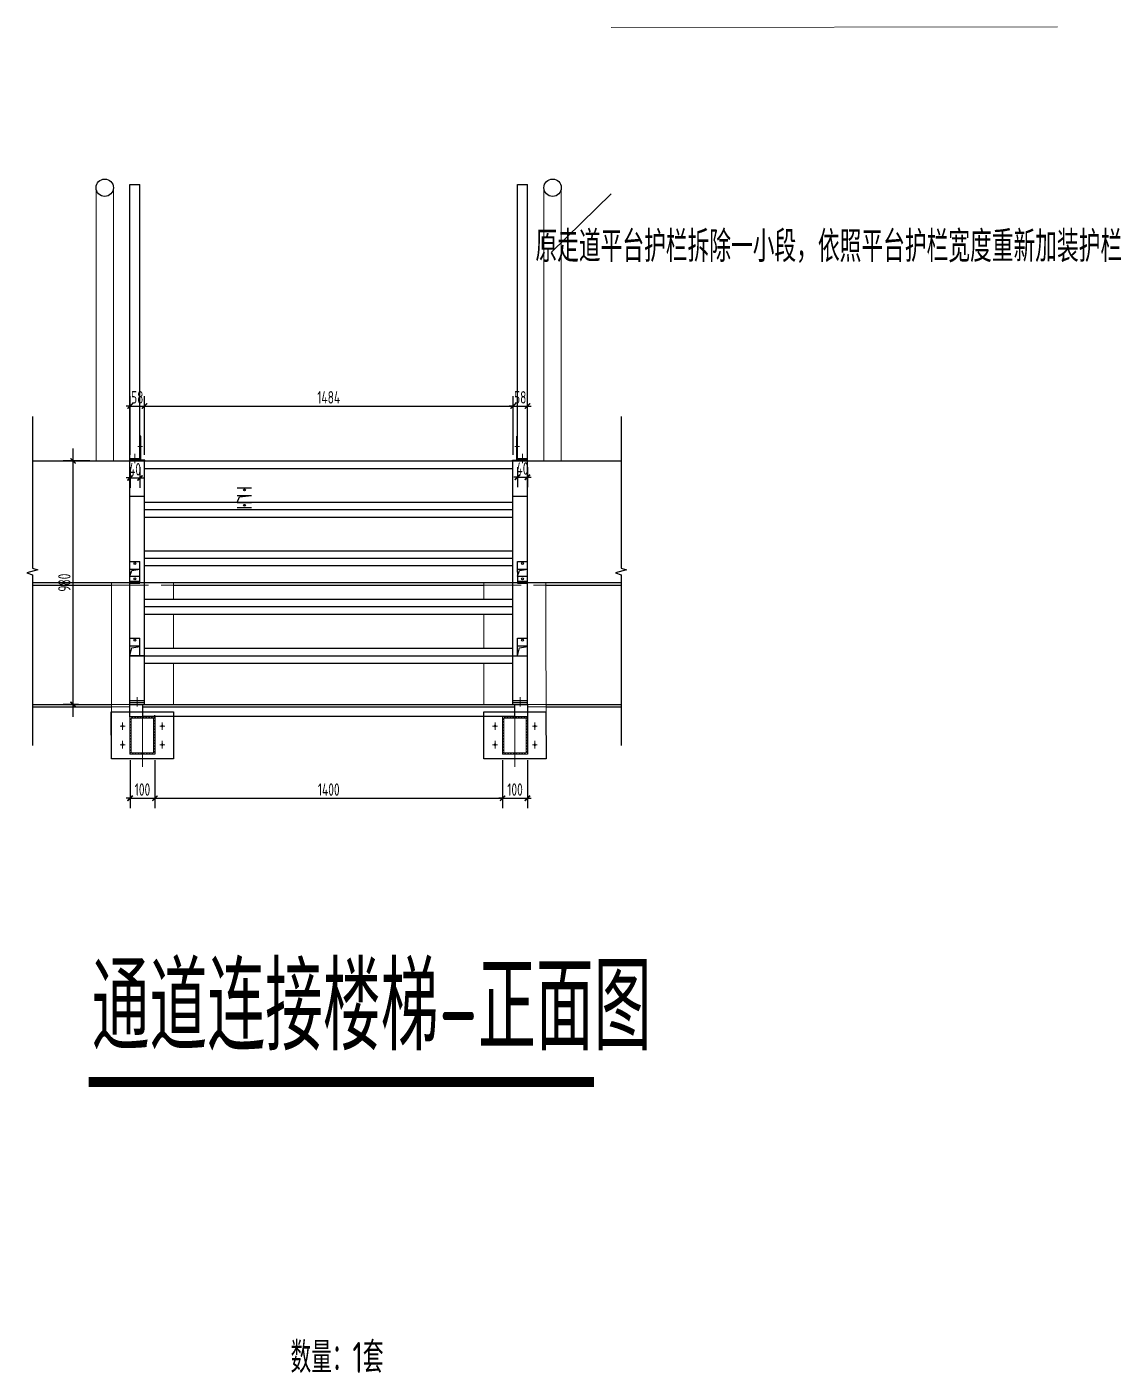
# Model space of a CAD drawing. Extents: x 498328 to 716449, y -893371 to -467753.
# Drawn here: x 566058 to 574870, y -874237 to -863397 of the extents above; entities that cross this region are included whole.
import ezdxf
from ezdxf.enums import TextEntityAlignment as Align

# ---------------------------------------------------------------- set-up
doc = ezdxf.new("R2010")
doc.units = 0
doc.header["$LTSCALE"] = 1000
doc.header["$PDMODE"] = 35
doc.header["$PDSIZE"] = 20
for name, pattern in [('2', [0.375, 0.25, -0.125]), ('_HY_DASHED100', [0.4, 0.3, -0.1]), ('CENTER', [2, 1.25, -0.25, 0.25, -0.25]), ('CENTER2', [28.575, 19.05, -3.175, 3.175, -3.175]), ('Continuous-STLayerSet-Bolt', [0])]:
    doc.linetypes.add(name, pattern=pattern)
doc.layers.get('0').update_dxf_attribs({"linetype": 'CONTINUOUS'})
doc.layers.get('Defpoints').update_dxf_attribs({"linetype": 'CONTINUOUS'})
for name, color, linetype in [('1轮廓实线层', 7, 'CONTINUOUS'), ('AXIS', 251, 'CENTER'), ('DIM', 3, 'CONTINUOUS'), ('HATCH', 252, 'CONTINUOUS'), ('PROF', 2, 'CONTINUOUS'), ('PUB_TEXT', 7, 'CONTINUOUS'), ('SD_NAME_TOPC', 7, 'CONTINUOUS'), ('STXT_XG_END_THIN', 2, 'CONTINUOUS'), ('THIN', 7, 'CONTINUOUS'), ('焊缝', 1, 'CONTINUOUS')]:
    doc.layers.add(name, color=color, linetype=linetype)
for name, color, linetype, lineweight in [('平立面图螺栓', 1, 'CONTINUOUS', 18), ('详图标注文字', 7, 'CONTINUOUS', 18), ('钢梁', 141, 'CONTINUOUS', 18)]:
    doc.layers.add(name, color=color, linetype=linetype, lineweight=lineweight)
doc.styles.add('StTextStyle', font='yjkeng.shx', dxfattribs={"width": 0.7, "height": 250, "bigfont": 'yjkchn.shx'})
doc.styles.add('TSSD-REIN', font='tssdeng.shx', dxfattribs={"width": 0.7, "bigfont": 'tssdchn.shx'})
doc.styles.add('TSSD_DIMENSION', font='Tssdeng.shx', dxfattribs={"width": 0.7, "bigfont": 'hztxt.shx'})
doc.styles.add('TSSD_REIN', font='Tssdeng.shx', dxfattribs={"width": 0.7, "bigfont": 'hztxt.shx'})
doc.dimstyles.new('TSSD_100_100$0', dxfattribs={"dimtxt": 380, "dimasz": 100, "dimexe": 100, "dimexo": 250, "dimgap": 50, "dimtad": 1, "dimdec": 0, "dimzin": 0, "dimdsep": 46, "dimtxsty": 'TSSD_DIMENSION', "dimblk": 'ARCHTICK', "dimblk1": 'ARCHTICK', "dimblk2": 'ARCHTICK', "dimsah": 1, "dimcen": 0, "dimdle": 100, "dimclrt": 7, "dimadec": 0, "dimazin": 0, "dimtfac": 1, "dimtdec": 0, "dimtix": 1, "dimtmove": 2, "dimatfit": 3, "dimldrblk": 'ARCHTICK', "dimfxl": 0, "dimtolj": 1, "dimtzin": 0, "dimarcsym": 0})
pattern_1 = [(45, (113489.3908, -138911.1873), (-2.24506403, 2.24506403), [])]

# ---------------------------------------------------------------- blocks, each defined once
blk = doc.blocks.new('_ARCHTICK')
at = {"color": 0, "const_width": 0.4}
blk.add_lwpolyline([(-0.71, -0.71), (0.71, 0.71)], dxfattribs=at)
blk = doc.blocks.new('*D851')
at = {"layer": 'Defpoints', "color": 0, "transparency": 16777216}
for p in [(567005, -866450), (566889, -866892), (567005, -866892)]:
    blk.add_point(p, dxfattribs=at)
at = {"layer": 'DIM', "color": 0, "lineweight": -2, "transparency": 16777216}
for p, q in [((566889, -866842), (566889, -866370)), ((567005, -866842), (567005, -866370)), ((566889, -866450), (566859, -866450)), ((566889, -866450), (567005, -866450)), ((567005, -866450), (567035, -866450))]:
    blk.add_line(p, q, dxfattribs=at)
at = {"layer": 'DIM', "color": 0, "lineweight": -2, "transparency": 16777216, "xscale": 30, "yscale": 30, "zscale": 30}
blk.add_blockref('_ARCHTICK', (566889, -866450), dxfattribs=at)
at = {"layer": 'DIM', "color": 0, "lineweight": -2, "transparency": 16777216, "xscale": 30, "yscale": 30, "zscale": 30, "rotation": 180}
blk.add_blockref('_ARCHTICK', (567005, -866450), dxfattribs=at)
at = {"layer": 'DIM', "color": 7, "lineweight": 20, "transparency": 16777216, "insert": (566947, -866380), "char_height": 100, "attachment_point": 5, "style": 'TSSD_DIMENSION'}
blk.add_mtext('\\A1;58', dxfattribs=at)
blk = doc.blocks.new('*D852')
at = {"layer": 'Defpoints', "color": 0, "transparency": 16777216}
for p in [(569973, -866450), (567005, -866892), (569973, -866892)]:
    blk.add_point(p, dxfattribs=at)
at = {"layer": 'DIM', "color": 0, "lineweight": -2, "transparency": 16777216}
for p, q in [((567005, -866842), (567005, -866370)), ((569973, -866842), (569973, -866370)), ((566905, -866450), (570073, -866450))]:
    blk.add_line(p, q, dxfattribs=at)
at = {"layer": 'DIM', "color": 0, "lineweight": -2, "transparency": 16777216, "xscale": 30, "yscale": 30, "zscale": 30, "rotation": 180}
blk.add_blockref('_ARCHTICK', (567005, -866450), dxfattribs=at)
at = {"layer": 'DIM', "color": 0, "lineweight": -2, "transparency": 16777216, "xscale": 30, "yscale": 30, "zscale": 30}
blk.add_blockref('_ARCHTICK', (569973, -866450), dxfattribs=at)
at = {"layer": 'DIM', "color": 7, "lineweight": 20, "transparency": 16777216, "insert": (568489, -866380), "char_height": 100, "attachment_point": 5, "style": 'TSSD_DIMENSION'}
blk.add_mtext('\\A1;1484', dxfattribs=at)
blk = doc.blocks.new('*D853')
at = {"layer": 'Defpoints', "color": 0, "transparency": 16777216}
for p in [(570089, -866450), (569973, -866892), (570089, -866892)]:
    blk.add_point(p, dxfattribs=at)
at = {"layer": 'DIM', "color": 0, "lineweight": -2, "transparency": 16777216}
for p, q in [((569973, -866842), (569973, -866370)), ((570089, -866842), (570089, -866370)), ((569973, -866450), (569943, -866450)), ((569973, -866450), (570089, -866450)), ((570089, -866450), (570119, -866450))]:
    blk.add_line(p, q, dxfattribs=at)
at = {"layer": 'DIM', "color": 0, "lineweight": -2, "transparency": 16777216, "xscale": 30, "yscale": 30, "zscale": 30}
blk.add_blockref('_ARCHTICK', (569973, -866450), dxfattribs=at)
at = {"layer": 'DIM', "color": 0, "lineweight": -2, "transparency": 16777216, "xscale": 30, "yscale": 30, "zscale": 30, "rotation": 180}
blk.add_blockref('_ARCHTICK', (570089, -866450), dxfattribs=at)
at = {"layer": 'DIM', "color": 7, "lineweight": 20, "transparency": 16777216, "insert": (570031, -866380), "char_height": 100, "attachment_point": 5, "style": 'TSSD_DIMENSION'}
blk.add_mtext('\\A1;58', dxfattribs=at)
blk = doc.blocks.new('*D854')
at = {"layer": 'Defpoints', "color": 0, "transparency": 16777216}
for p in [(566889, -869252), (567089, -869252), (567089, -869608)]:
    blk.add_point(p, dxfattribs=at)
at = {"layer": 'DIM', "color": 0, "lineweight": -2, "transparency": 16777216}
for p, q in [((566889, -869302), (566889, -869688)), ((567089, -869302), (567089, -869688)), ((566889, -869608), (566859, -869608)), ((566889, -869608), (567089, -869608)), ((567089, -869608), (567119, -869608))]:
    blk.add_line(p, q, dxfattribs=at)
at = {"layer": 'DIM', "color": 0, "lineweight": -2, "transparency": 16777216, "xscale": 30, "yscale": 30, "zscale": 30}
blk.add_blockref('_ARCHTICK', (566889, -869608), dxfattribs=at)
at = {"layer": 'DIM', "color": 0, "lineweight": -2, "transparency": 16777216, "xscale": 30, "yscale": 30, "zscale": 30, "rotation": 180}
blk.add_blockref('_ARCHTICK', (567089, -869608), dxfattribs=at)
at = {"layer": 'DIM', "color": 7, "lineweight": 20, "transparency": 16777216, "insert": (566989, -869538), "char_height": 100, "attachment_point": 5, "style": 'TSSD_DIMENSION'}
blk.add_mtext('\\A1;100', dxfattribs=at)
blk = doc.blocks.new('*D855')
at = {"layer": 'Defpoints', "color": 0, "transparency": 16777216}
for p in [(567089, -869252), (569889, -869252), (569889, -869608)]:
    blk.add_point(p, dxfattribs=at)
at = {"layer": 'DIM', "color": 0, "lineweight": -2, "transparency": 16777216}
for p, q in [((567089, -869302), (567089, -869688)), ((569889, -869302), (569889, -869688)), ((566989, -869608), (569989, -869608))]:
    blk.add_line(p, q, dxfattribs=at)
at = {"layer": 'DIM', "color": 0, "lineweight": -2, "transparency": 16777216, "xscale": 30, "yscale": 30, "zscale": 30, "rotation": 180}
blk.add_blockref('_ARCHTICK', (567089, -869608), dxfattribs=at)
at = {"layer": 'DIM', "color": 0, "lineweight": -2, "transparency": 16777216, "xscale": 30, "yscale": 30, "zscale": 30}
blk.add_blockref('_ARCHTICK', (569889, -869608), dxfattribs=at)
at = {"layer": 'DIM', "color": 7, "lineweight": 20, "transparency": 16777216, "insert": (568489, -869538), "char_height": 100, "attachment_point": 5, "style": 'TSSD_DIMENSION'}
blk.add_mtext('\\A1;1400', dxfattribs=at)
blk = doc.blocks.new('*D856')
at = {"layer": 'Defpoints', "color": 0, "transparency": 16777216}
for p in [(569889, -869252), (570089, -869252), (570089, -869608)]:
    blk.add_point(p, dxfattribs=at)
at = {"layer": 'DIM', "color": 0, "lineweight": -2, "transparency": 16777216}
for p, q in [((569889, -869302), (569889, -869688)), ((570089, -869302), (570089, -869688)), ((569889, -869608), (569859, -869608)), ((569889, -869608), (570089, -869608)), ((570089, -869608), (570119, -869608))]:
    blk.add_line(p, q, dxfattribs=at)
at = {"layer": 'DIM', "color": 0, "lineweight": -2, "transparency": 16777216, "xscale": 30, "yscale": 30, "zscale": 30}
blk.add_blockref('_ARCHTICK', (569889, -869608), dxfattribs=at)
at = {"layer": 'DIM', "color": 0, "lineweight": -2, "transparency": 16777216, "xscale": 30, "yscale": 30, "zscale": 30, "rotation": 180}
blk.add_blockref('_ARCHTICK', (570089, -869608), dxfattribs=at)
at = {"layer": 'DIM', "color": 7, "lineweight": 20, "transparency": 16777216, "insert": (569989, -869538), "char_height": 100, "attachment_point": 5, "style": 'TSSD_DIMENSION'}
blk.add_mtext('\\A1;100', dxfattribs=at)
blk = doc.blocks.new('*D857')
at = {"layer": 'Defpoints', "color": 0, "transparency": 16777216}
for p in [(566430, -866892), (566615, -866892), (566523, -868852)]:
    blk.add_point(p, dxfattribs=at)
at = {"layer": 'DIM', "color": 0, "lineweight": -2, "transparency": 16777216}
for p, q in [((566430, -868952), (566430, -866792)), ((566565, -866892), (566350, -866892)), ((566473, -868852), (566350, -868852))]:
    blk.add_line(p, q, dxfattribs=at)
at = {"layer": 'DIM', "color": 0, "lineweight": -2, "transparency": 16777216, "xscale": 30, "yscale": 30, "zscale": 30}
for p, rotation in [((566430, -866892), 90), ((566430, -868852), 270)]:
    blk.add_blockref('_ARCHTICK', p, dxfattribs=dict(at, rotation=rotation))
at = {"layer": 'DIM', "color": 7, "lineweight": 20, "transparency": 16777216, "insert": (566360, -867872), "char_height": 100, "attachment_point": 5, "rotation": 90, "style": 'TSSD_DIMENSION'}
blk.add_mtext('\\A1;980', dxfattribs=at)
blk = doc.blocks.new('*D862')
at = {"layer": 'Defpoints', "color": 0, "transparency": 16777216}
for p in [(566889, -866892), (566969, -866892), (566969, -867029)]:
    blk.add_point(p, dxfattribs=at)
at = {"layer": 'DIM', "color": 0, "lineweight": -2, "transparency": 16777216}
for p, q in [((566889, -867029), (566859, -867029)), ((566889, -866942), (566889, -867109)), ((566889, -867029), (566969, -867029)), ((566969, -866942), (566969, -867109)), ((566969, -867029), (566999, -867029))]:
    blk.add_line(p, q, dxfattribs=at)
at = {"layer": 'DIM', "color": 0, "lineweight": -2, "transparency": 16777216, "xscale": 30, "yscale": 30, "zscale": 30}
blk.add_blockref('_ARCHTICK', (566889, -867029), dxfattribs=at)
at = {"layer": 'DIM', "color": 0, "lineweight": -2, "transparency": 16777216, "xscale": 30, "yscale": 30, "zscale": 30, "rotation": 180}
blk.add_blockref('_ARCHTICK', (566969, -867029), dxfattribs=at)
at = {"layer": 'DIM', "color": 7, "lineweight": 20, "transparency": 16777216, "insert": (566929, -866959), "char_height": 100, "attachment_point": 5, "style": 'TSSD_DIMENSION'}
blk.add_mtext('\\A1;40', dxfattribs=at)
blk = doc.blocks.new('*D863')
at = {"layer": 'Defpoints', "color": 0, "transparency": 16777216}
for p in [(570009, -866892), (570089, -866892), (570089, -867023)]:
    blk.add_point(p, dxfattribs=at)
at = {"layer": 'DIM', "color": 0, "lineweight": -2, "transparency": 16777216}
for p, q in [((570009, -867023), (569979, -867023)), ((570009, -866942), (570009, -867103)), ((570009, -867023), (570089, -867023)), ((570089, -866942), (570089, -867103)), ((570089, -867023), (570119, -867023))]:
    blk.add_line(p, q, dxfattribs=at)
at = {"layer": 'DIM', "color": 0, "lineweight": -2, "transparency": 16777216, "xscale": 30, "yscale": 30, "zscale": 30}
blk.add_blockref('_ARCHTICK', (570009, -867023), dxfattribs=at)
at = {"layer": 'DIM', "color": 0, "lineweight": -2, "transparency": 16777216, "xscale": 30, "yscale": 30, "zscale": 30, "rotation": 180}
blk.add_blockref('_ARCHTICK', (570089, -867023), dxfattribs=at)
at = {"layer": 'DIM', "color": 7, "lineweight": 20, "transparency": 16777216, "insert": (570049, -866953), "char_height": 100, "attachment_point": 5, "style": 'TSSD_DIMENSION'}
blk.add_mtext('\\A1;40', dxfattribs=at)

msp = doc.modelspace()

# ---------------------------------------------------------------- hatches: boundary and pattern name
at = {"layer": '1轮廓实线层', "lineweight": 20, "true_color": 0xadadad}
h = msp.add_hatch(dxfattribs=at)
h.set_pattern_fill('ANGLE', color=253, scale=10)
h.set_pattern_definition([(0, (-394536.992, -402605.079), (0, 2.75), [2, -0.75]), (90, (-394536.992, -402605.079), (-2.75, 2e-16), [2, -0.75])])
h.paths.add_polyline_path([(567088.5, -868951.9), (566988.5, -868951.9), (566988.5, -868945.9), (567088.5, -868945.9)])
at = {"layer": 'HATCH'}
h = msp.add_hatch(dxfattribs=at)
h.set_pattern_fill('METAL', color=256, scale=4, style=0)
h.set_pattern_definition([(45, (347150.294, -568758.065), (-11.3137085, 11.3137085), [])])
h.paths.add_polyline_path([(567088.5, -868951.9), (566888.5, -868951.9), (566888.5, -869251.9), (567088.5, -869251.9)])
h.paths.add_polyline_path([(566898.5, -868961.9), (567078.5, -868961.9), (567078.5, -869241.9), (566898.5, -869241.9)], flags=16)
h = msp.add_hatch(dxfattribs=at)
h.set_pattern_fill('METAL', color=256, scale=4, style=0)
h.set_pattern_definition([(45, (350150.294, -568758.065), (-11.3137085, 11.3137085), [])])
h.paths.add_polyline_path([(570088.5, -868951.9), (569888.5, -868951.9), (569888.5, -869251.9), (570088.5, -869251.9)])
h.paths.add_polyline_path([(569898.5, -868961.9), (570078.5, -868961.9), (570078.5, -869241.9), (569898.5, -869241.9)], flags=16)
at = {"layer": '焊缝'}
h = msp.add_hatch(dxfattribs=at)
h.set_pattern_fill('ANSI31', color=0)
h.set_pattern_definition(pattern_1)
h.paths.add_polyline_path([(567008.5, -866885.9), (566974.5, -866885.9), (566974.5, -866691.9), (566968.5, -866691.9), (566968.5, -866891.9), (567008.5, -866891.9)])
h = msp.add_hatch(dxfattribs=at)
h.set_pattern_fill('ANSI31', color=0)
h.set_pattern_definition(pattern_1)
h.paths.add_polyline_path([(569968.5, -866885.9), (570002.5, -866885.9), (570002.5, -866691.9), (570008.5, -866691.9), (570008.5, -866891.9), (569968.5, -866891.9)])

# ---------------------------------------------------------------- linework, layer by layer
at = {"layer": '1轮廓实线层', "lineweight": 20}
for p, q in [((566615, -866891.9), (566615, -864691.9)), ((566755, -864691.9), (566755, -866891.9)), ((570222, -864691.9), (570222, -866891.9)), ((570362, -866891.9), (570362, -864691.9))]:
    msp.add_line(p, q, dxfattribs=at)
at = {"layer": '1轮廓实线层', "linetype": 'CENTER2', "lineweight": 20, "ltscale": 0.01}
for p, q in [((566951.5, -866774.7), (566988.7, -866774.7)), ((570025.6, -866774.7), (569988.4, -866774.7)), ((566928.5, -866834.7), (566928.5, -866909.1)), ((570048.5, -866834.7), (570048.5, -866909.1)), ((566946.5, -868795.3), (566946.5, -868869.7)), ((570030.5, -868795.3), (570030.5, -868869.7))]:
    msp.add_line(p, q, dxfattribs=at)
at = {"layer": '1轮廓实线层', "color": 2, "linetype": '_HY_DASHED100', "lineweight": 20}
for p, q in [((566738.5, -867891.9), (567238.5, -867891.9)), ((569738.5, -867891.9), (570238.5, -867891.9)), ((566738.5, -868851.9), (566888.7, -868851.9)), ((566738.5, -868871.9), (566888.7, -868871.9)), ((569738.7, -868851.9), (569988.5, -868851.9)), ((569738.7, -868871.9), (569988.5, -868871.9)), ((570088.5, -868851.9), (570238.7, -868851.9)), ((570088.5, -868871.9), (570238.7, -868871.9))]:
    msp.add_line(p, q, dxfattribs=at)
at = {"layer": '1轮廓实线层', "color": 4}
for p, q in [((567088.5, -868951.9), (567088.5, -869251.9)), ((570088.5, -868951.9), (570088.5, -869251.9))]:
    msp.add_line(p, q, dxfattribs=at)
at = {"layer": '1轮廓实线层', "color": 4, "lineweight": 20}
for points in [[(566888.5, -868951.9), (566888.5, -869251.9), (567088.5, -869251.9), (567088.5, -868951.9)], [(566898.5, -868961.9), (566898.5, -869241.9), (567078.5, -869241.9), (567078.5, -868961.9)], [(569888.5, -868951.9), (569888.5, -869251.9), (570088.5, -869251.9), (570088.5, -868951.9)], [(569898.5, -868961.9), (569898.5, -869241.9), (570078.5, -869241.9), (570078.5, -868961.9)]]:
    msp.add_lwpolyline(points, close=True, dxfattribs=at)
at = {"layer": '1轮廓实线层', "lineweight": 20}
for points in [[(567088.5, -868951.9), (566988.5, -868951.9), (566988.5, -868945.9), (567088.5, -868945.9)], [(569988.5, -868951.9), (569888.5, -868951.9), (569888.5, -868945.9), (569988.5, -868945.9)]]:
    msp.add_lwpolyline(points, close=True, dxfattribs=at)
at = {"layer": 'AXIS', "lineweight": 20}
for p, q in [((566988.5, -869356.3), (566988.5, -868911.9)), ((569988.5, -869356.3), (569988.5, -868911.9))]:
    msp.add_line(p, q, dxfattribs=at)
at = {"layer": 'PROF'}
for p, q in [((566988.5, -868851.9), (569988.5, -868851.9)), ((566998.9, -868945.9), (569988.5, -868945.9))]:
    msp.add_line(p, q, dxfattribs=at)
at = {"layer": 'SD_NAME_TOPC', "const_width": 80}
msp.add_lwpolyline([(566556, -871892.6), (570624.6, -871892.6)], dxfattribs=at)
at = {"layer": 'STXT_XG_END_THIN'}
for p, q in [((566988.5, -868871.9), (567238.5, -868871.9)), ((569738.5, -868871.9), (569988.5, -868871.9))]:
    msp.add_line(p, q, dxfattribs=at)
at = {"layer": 'THIN'}
for points in [[(566102.4, -866532.8), (566102.4, -867755.9), (566146.4, -867769.9), (566058.4, -867793.9), (566102.4, -867807.9), (566102.4, -869184.2)], [(570842.5, -866532.8), (570842.5, -867755.9), (570886.5, -867769.9), (570798.5, -867793.9), (570842.5, -867807.9), (570842.5, -869184.2)]]:
    msp.add_lwpolyline(points, dxfattribs=at)
at = {"layer": '平立面图螺栓', "color": 1, "linetype": 'Continuous-STLayerSet-Bolt', "lineweight": 18}
for p, q in [((566808.5, -869026.9), (566848.5, -869026.9)), ((566828.5, -869056.9), (566828.5, -868996.9)), ((567168.5, -869026.9), (567128.5, -869026.9)), ((567148.5, -869056.9), (567148.5, -868996.9)), ((569808.5, -869026.9), (569848.5, -869026.9)), ((569828.5, -869056.9), (569828.5, -868996.9)), ((570168.5, -869026.9), (570128.5, -869026.9)), ((570148.5, -869056.9), (570148.5, -868996.9)), ((566808.5, -869176.9), (566848.5, -869176.9)), ((566828.5, -869146.9), (566828.5, -869206.9)), ((567168.5, -869176.9), (567128.5, -869176.9)), ((567148.5, -869146.9), (567148.5, -869206.9)), ((569808.5, -869176.9), (569848.5, -869176.9)), ((569828.5, -869146.9), (569828.5, -869206.9)), ((570168.5, -869176.9), (570128.5, -869176.9)), ((570148.5, -869146.9), (570148.5, -869206.9))]:
    msp.add_line(p, q, dxfattribs=at)
at = {"layer": '平立面图螺栓', "color": 1}
for points in [[(566818.5, -869026.9), (566828.5, -869006.9), (566828.5, -869046.9), (566838.5, -869026.9)], [(567158.5, -869026.9), (567148.5, -869006.9), (567148.5, -869046.9), (567138.5, -869026.9)], [(569818.5, -869026.9), (569828.5, -869006.9), (569828.5, -869046.9), (569838.5, -869026.9)], [(570158.5, -869026.9), (570148.5, -869006.9), (570148.5, -869046.9), (570138.5, -869026.9)], [(566818.5, -869176.9), (566828.5, -869196.9), (566828.5, -869156.9), (566838.5, -869176.9)], [(567158.5, -869176.9), (567148.5, -869196.9), (567148.5, -869156.9), (567138.5, -869176.9)], [(569818.5, -869176.9), (569828.5, -869196.9), (569828.5, -869156.9), (569838.5, -869176.9)], [(570158.5, -869176.9), (570148.5, -869196.9), (570148.5, -869156.9), (570138.5, -869176.9)]]:
    msp.add_solid(points, dxfattribs=at)
at = {"layer": '焊缝', "color": 3, "lineweight": 9}
for p, q in [((574357.6, -863397.2), (570764.5, -863401.2)), ((570764.5, -864740.8), (570282.4, -865210.6))]:
    msp.add_line(p, q, dxfattribs=at)
at = {"layer": '焊缝', "color": 0}
for p, q in [((566888.5, -864667), (566968.5, -864667)), ((566888.5, -866891.9), (566888.5, -864667)), ((566968.5, -866891.9), (566968.5, -864667)), ((570008.5, -864667), (570088.5, -864667)), ((570008.5, -866891.9), (570008.5, -864667)), ((570088.5, -866891.9), (570088.5, -864667)), ((566102.4, -866891.9), (570842.5, -866891.9)), ((566888.5, -866871.9), (566968.5, -866871.9)), ((566888.5, -866881.9), (566968.5, -866881.9)), ((566888.5, -867871.9), (566888.5, -866891.9)), ((567004.5, -867871.9), (567004.5, -866891.9)), ((567004.5, -866891.9), (569972.5, -866891.9)), ((569972.5, -867871.9), (569972.5, -866891.9)), ((570008.5, -866871.9), (570088.5, -866871.9)), ((570008.5, -866881.9), (570088.5, -866881.9)), ((570088.5, -867871.9), (570088.5, -866891.9)), ((567004.5, -866951.9), (569972.5, -866951.9)), ((567004.5, -867223.9), (569972.5, -867223.9)), ((567004.5, -867283.9), (569972.5, -867283.9)), ((567004.5, -867343.9), (569972.5, -867343.9)), ((567004.5, -867614.7), (569972.5, -867614.7)), ((567004.5, -867674.7), (569972.5, -867674.7)), ((566968.5, -867875.3), (566968.5, -867701.4)), ((567004.5, -867734.7), (569972.5, -867734.7)), ((570007.6, -867701.8), (570008.5, -867875.7)), ((570088.5, -867875.3), (570088.5, -867701.4)), ((566102.4, -867871.9), (570842.5, -867871.9)), ((566102.4, -867891.9), (566738.5, -867891.9)), ((566888.5, -868459.9), (566888.5, -867871.9)), ((567004.5, -868459.9), (567004.5, -867871.9)), ((567238.5, -867891.9), (569738.5, -867891.9)), ((569972.5, -868459.9), (569972.5, -867871.9)), ((570088.5, -868459.9), (570088.5, -867871.9)), ((570238.5, -867891.9), (570842.5, -867891.9)), ((567004.5, -868005.2), (569972.5, -868005.2)), ((567004.5, -868065.2), (569972.5, -868065.2)), ((567004.5, -868125.2), (569972.5, -868125.2)), ((566968.5, -868459.9), (566968.5, -868317.8)), ((570008.5, -868459.9), (570008.5, -868317.8)), ((570088.5, -868459.9), (570088.5, -868317.8)), ((567004.5, -868399.9), (569972.5, -868399.9)), ((566888.5, -868851.9), (566888.5, -868459.9)), ((567004.5, -868459.9), (569972.5, -868459.9)), ((567004.5, -868851.9), (567004.5, -868459.9)), ((567004.5, -868519.9), (569972.5, -868519.9)), ((569972.5, -868851.9), (569972.5, -868459.9)), ((569972.5, -868459.9), (570088.5, -868459.9)), ((570008.5, -868459.9), (570088.5, -868459.9)), ((570088.5, -868851.9), (570088.5, -868459.9)), ((566102.4, -868851.9), (566738.5, -868851.9)), ((566102.4, -868871.9), (566738.5, -868871.9)), ((566888.5, -868819.8), (567004.5, -868819.8)), ((566888.5, -868835.8), (567004.5, -868835.8)), ((566988.5, -868871.9), (569988.5, -868871.9)), ((567238.7, -868851.9), (569738.5, -868851.9)), ((569972.5, -868819.8), (570088.5, -868819.8)), ((569972.5, -868835.8), (570088.5, -868835.8)), ((570238.7, -868851.9), (570842.5, -868851.9)), ((570238.7, -868871.9), (570842.5, -868871.9)), ((567088.5, -868951.9), (567088.5, -868938.8))]:
    msp.add_line(p, q, dxfattribs=at)
at = {"layer": '焊缝', "color": 7, "true_color": 0xffffff}
for p, q in [((566968.5, -866891.9), (566968.5, -866691.9)), ((566974.5, -866691.9), (566968.5, -866691.9)), ((566974.5, -866885.9), (566974.5, -866691.9)), ((570002.5, -866885.9), (570002.5, -866691.9)), ((570002.5, -866691.9), (570008.5, -866691.9)), ((570008.5, -866891.9), (570008.5, -866691.9)), ((566968.5, -866891.9), (567008.5, -866891.9)), ((567008.5, -866885.9), (566974.5, -866885.9)), ((567008.5, -866891.9), (567008.5, -866885.9)), ((569968.5, -866891.9), (569968.5, -866885.9)), ((569968.5, -866885.9), (570002.5, -866885.9)), ((570008.5, -866891.9), (569968.5, -866891.9)), ((567751.9, -867108.9), (567867.9, -867108.3)), ((567751.9, -867171.5), (567867.9, -867170.9)), ((567751.9, -867226), (567867.9, -867225.4)), ((567751.9, -867266.2), (567867.9, -867265.6)), ((567751.9, -867282.8), (567867.9, -867282.1)), ((566888.5, -867701.8), (566968.5, -867701.4)), ((566888.5, -867764.5), (566968.5, -867764)), ((570008.5, -867701.8), (570088.5, -867701.4)), ((570008.5, -867764.5), (570088.5, -867764)), ((566888.5, -867819), (566968.5, -867818.5)), ((566888.5, -867859.1), (566968.5, -867858.7)), ((566888.5, -867875.7), (566968.5, -867875.3)), ((570008.5, -867819), (570088.5, -867818.5)), ((570008.5, -867859.1), (570088.5, -867858.7)), ((570008.5, -867875.7), (570088.5, -867875.3)), ((566888.5, -868317.8), (566968.5, -868317.8)), ((570008.5, -868317.8), (570088.5, -868317.8)), ((566888.5, -868380.9), (566968.5, -868380.9)), ((570008.5, -868380.9), (570088.5, -868380.9)), ((567004.5, -868459.9), (566888.5, -868459.9)), ((566888.5, -868459.9), (567004.5, -868459.9))]:
    msp.add_line(p, q, dxfattribs=at)
at = {"layer": '焊缝', "color": 8, "linetype": '2'}
for p, q in [((566888.5, -867175), (567004.5, -867175)), ((569972.5, -867175), (570088.5, -867175))]:
    msp.add_line(p, q, dxfattribs=at)
at = {"layer": '焊缝', "color": 8}
for p, q in [((567751.9, -867226), (567769.9, -867179.9)), ((567769.9, -867179.9), (567867.9, -867170.9)), ((566888.5, -867819), (566903.8, -867774.8)), ((566903.8, -867774.8), (566968.5, -867764)), ((570008.5, -867819), (570023.8, -867774.8)), ((570023.8, -867774.8), (570088.5, -867764)), ((566888.5, -868459.9), (566904.4, -868396.6)), ((566904.4, -868396.6), (566968.5, -868386.8)), ((570008.5, -868459.9), (570024.4, -868396.6)), ((570024.4, -868396.6), (570088.5, -868386.8))]:
    msp.add_line(p, q, dxfattribs=at)
at = {"layer": '焊缝', "color": 0}
for points in [[(566988.5, -868951.9), (566888.5, -868951.9), (566888.5, -868851.9), (566988.5, -868851.9)], [(570088.5, -868951.9), (569988.5, -868951.9), (569988.5, -868851.9), (570088.5, -868851.9)]]:
    msp.add_lwpolyline(points, close=True, dxfattribs=at)
at = {"layer": '焊缝'}
for points in [[(566738.1, -868911.9), (567238.5, -868911.9), (567238.8, -869291.9), (566738.5, -869291.9)], [(569738.1, -868911.9), (570238.5, -868911.9), (570238.8, -869291.9), (569738.5, -869291.9)]]:
    msp.add_lwpolyline(points, close=True, dxfattribs=at)
at = {"layer": '焊缝', "color": 0}
for centre in [(566685, -864691.9), (570292, -864691.9)]:
    msp.add_circle(centre, 70, dxfattribs=at)
at = {"layer": '焊缝', "color": 7, "true_color": 0xffffff}
for centre in [(567809.9, -867125.5), (567809.9, -867249), (566928.5, -867718.4), (570048.5, -867718.4), (566928.5, -867842), (570048.5, -867842), (566928.5, -868334.7), (570048.5, -868334.7)]:
    msp.add_circle(centre, 7.5, dxfattribs=at)
at = {"layer": '钢梁'}
for points in [[(567238.7, -868945.9), (567238.8, -869291.9), (566738.5, -869291.9), (566738.5, -867871.9), (567238.5, -867871.9), (567238.5, -868005.2)], [(569738.5, -868005.2), (569738.5, -867871.9), (570238.5, -867871.9), (570238.8, -869291.9), (569738.5, -869291.9), (569738.5, -868945.9)], [(567238.6, -868125.2), (567238.6, -868399.9)], [(569738.5, -868399.9), (569738.5, -868125.2)], [(567238.6, -868519.9), (567238.7, -868851.9)], [(569738.5, -868851.9), (569738.5, -868519.9)]]:
    msp.add_lwpolyline(points, dxfattribs=at)

# ---------------------------------------------------------------- texts
at = {"layer": 'PUB_TEXT', "lineweight": 15, "style": 'TSSD_REIN', "width": 0.7}
msp.add_text('原走道平台护栏拆除一小段，依照平台护栏宽度重新加装护栏', height=250, dxfattribs=at).set_placement((572515.8, -865365), align=Align.BOTTOM_CENTER)
at = {"layer": 'PUB_TEXT', "lineweight": 15, "style": 'TSSD-REIN', "width": 0.7}
msp.add_text('通道连接楼梯-正面图', height=700, dxfattribs=at).set_placement((566580.1, -871639.1))
at = {"layer": '详图标注文字', "color": 7, "style": 'StTextStyle', "width": 0.7}
msp.add_text('数量：1套', height=250, dxfattribs=at).set_placement((568555.8, -874310.6), align=Align.BOTTOM_CENTER)

# ---------------------------------------------------------------- dimensions: what is measured, and where the dimension line sits
at = {"layer": 'DIM', "lineweight": 20}
for base, p1, p2, picture, middle in [((567004.5, -866450.1), (566888.5, -866891.9), (567004.5, -866891.9), '*D851', (566946.5, -866380.1)), ((569972.5, -866450.1), (567004.5, -866891.9), (569972.5, -866891.9), '*D852', (568488.5, -866380.1)), ((570088.5, -866450.1), (569972.5, -866891.9), (570088.5, -866891.9), '*D853', (570030.5, -866380.1)), ((566968.5, -867029), (566888.5, -866891.9), (566968.5, -866891.9), '*D862', (566928.5, -866959)), ((570088.5, -867022.7), (570008.5, -866891.9), (570088.5, -866891.9), '*D863', (570048.5, -866952.7)), ((567088.5, -869608.4), (566888.5, -869251.9), (567088.5, -869251.9), '*D854', (566988.5, -869538.4)), ((569888.5, -869608.4), (567088.5, -869251.9), (569888.5, -869251.9), '*D855', (568488.5, -869538.4)), ((570088.5, -869608.4), (569888.5, -869251.9), (570088.5, -869251.9), '*D856', (569988.5, -869538.4))]:
    dim = msp.add_linear_dim(base=base, p1=p1, p2=p2, dimstyle='TSSD_100_100$0', override={"dimtxt": 100, "dimasz": 30, "dimexe": 80, "dimexo": 50, "dimgap": 20, "dimlfac": 0.5, "dimsah": 0, "dimatfit": 0}, dxfattribs=at)
    dim.commit()
    dim.dimension.update_dxf_attribs({"geometry": picture, "text_midpoint": middle})
dim = msp.add_linear_dim(base=(566429.9, -866891.9), p1=(566523.2, -868851.9), p2=(566615, -866891.9), angle=90, dimstyle='TSSD_100_100$0', override={"dimtxt": 100, "dimasz": 30, "dimexe": 80, "dimexo": 50, "dimgap": 20, "dimlfac": 0.5, "dimsah": 0, "dimatfit": 0}, dxfattribs=at)
dim.commit()
dim.dimension.update_dxf_attribs({"geometry": '*D857', "text_midpoint": (566359.9, -867871.9)})

doc.saveas('drawing.dxf')
